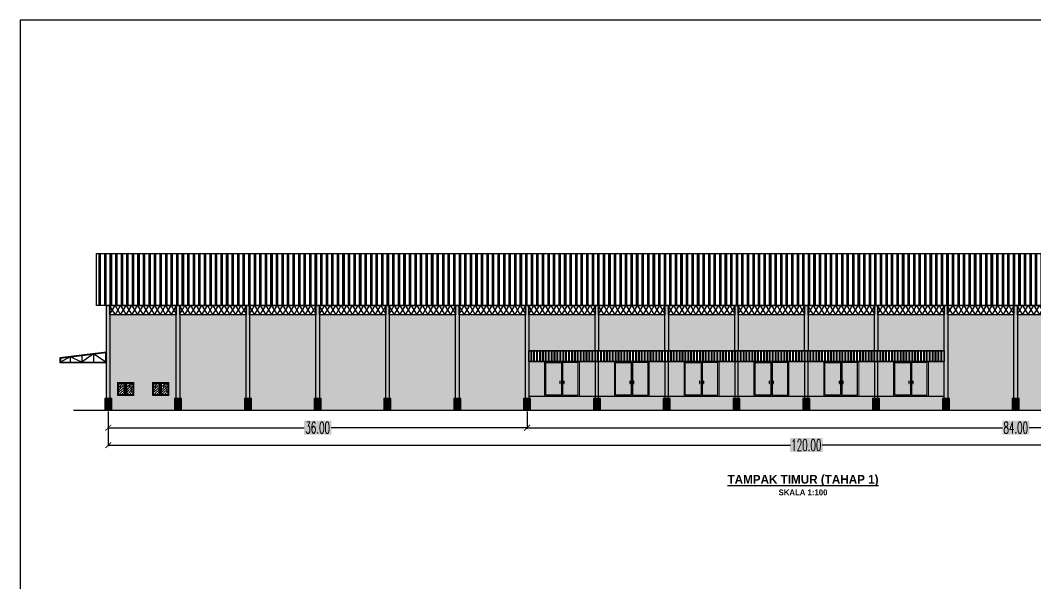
# Model space of a CAD drawing. Header units: millimetres. Extents: x 2175 to 3376, y 1504 to 1740.
# Drawn here: x 3239.2 to 3326.4, y 1635.1 to 1683.5 of the extents above; entities that cross this region are included whole.
import ezdxf

# ---------------------------------------------------------------- set-up
doc = ezdxf.new("R2010")
doc.units = ezdxf.units.MM
doc.linetypes.add('HIDDEN', pattern=[0.375, 0.25, -0.125])
for name, color, linetype in [('GR', 7, 'Continuous'), ('HELP', 251, 'Continuous'), ('KOP TEKS', 1, 'Continuous'), ('SUNGAI', 150, 'Continuous'), ('TEXT', 7, 'Continuous'), ('TUL', 2, 'Continuous')]:
    doc.layers.add(name, color=color, linetype=linetype)
doc.layers.add('HAT', color=8, linetype='Continuous', lineweight=9)
doc.layers.add('kusen', color=2, linetype='Continuous', lineweight=5)
doc.styles.add('-DIM2', font='simplex.shx', dxfattribs={"width": 0.55})
doc.styles.get("Standard").update_dxf_attribs({"font": 'arial.ttf'})
doc.dimstyles.new('DIMENSI WARNA 2.1', dxfattribs={"dimtxt": 1, "dimasz": 0.5, "dimexe": 0.1, "dimexo": 0.1, "dimgap": 0.05, "dimtad": 0, "dimtih": 1, "dimtoh": 1, "dimrnd": 0.0025, "dimzin": 0, "dimdsep": 46, "dimtxsty": '-DIM2', "dimblk": 'ARCHTICK', "dimcen": 0.1, "dimclrd": 1, "dimclre": 1, "dimclrt": 256, "dimadec": 0, "dimazin": 0, "dimtfac": 1, "dimtofl": 0, "dimtmove": 0, "dimatfit": 3, "dimldrblk": 'ARCHTICK', "dimfxl": 0.18, "dimtfill": 2, "dimtfillclr": 256, "dimtolj": 1, "dimtzin": 0, "dimarcsym": 0})
pattern_1 = [(45, (-9303.92818, 2266.05159), (0.0841899011, 0.3086963042), [0.396875, -0.079375, 0, -0.079375])]
pattern_2 = [(45, (-9300.92818, 2266.05159), (0.0841899011, 0.3086963042), [0.396875, -0.079375, 0, -0.079375])]

# ---------------------------------------------------------------- blocks, each defined once
blk = doc.blocks.new('_ArchTick')
at = {"color": 0, "linetype": 'ByBlock', "const_width": 0.15}
blk.add_lwpolyline([(-0.5, -0.5), (0.5, 0.5)], dxfattribs=at)
blk = doc.blocks.new('*D1261')
at = {"layer": 'Defpoints', "color": 0, "transparency": 16777216}
for p in [(3246.748, 1649.921), (3282.748, 1649.921), (3282.748, 1648.421)]:
    blk.add_point(p, dxfattribs=at)
at = {"layer": 'GR', "color": 1, "lineweight": -2, "transparency": 16777216}
for p, q in [((3246.748, 1649.821), (3246.748, 1648.321)), ((3282.748, 1649.821), (3282.748, 1648.321)), ((3246.748, 1648.421), (3263.598, 1648.421)), ((3282.748, 1648.421), (3265.898, 1648.421))]:
    blk.add_line(p, q, dxfattribs=at)
at = {"layer": 'GR', "color": 1, "lineweight": -2, "transparency": 16777216, "xscale": 0.5, "yscale": 0.5, "zscale": 0.5, "rotation": 180}
blk.add_blockref('_ArchTick', (3246.748, 1648.421), dxfattribs=at)
at = {"layer": 'GR', "color": 1, "lineweight": -2, "transparency": 16777216, "xscale": 0.5, "yscale": 0.5, "zscale": 0.5}
blk.add_blockref('_ArchTick', (3282.748, 1648.421), dxfattribs=at)
at = {"layer": 'GR', "color": 240, "transparency": 16777216, "insert": (3264.748, 1648.421), "char_height": 1, "attachment_point": 5, "style": '-DIM2', "bg_fill": 1, "box_fill_scale": 1.1, "bg_fill_color": 256, "bg_fill_true_color": 16180224, "bg_fill_transparency": 0}
blk.add_mtext('\\A1;36.00', dxfattribs=at)
blk = doc.blocks.new('*D805')
at = {"layer": 'Defpoints', "color": 0, "transparency": 16777216}
for p in [(3282.748, 1649.921), (3366.748, 1649.921), (3366.748, 1648.421)]:
    blk.add_point(p, dxfattribs=at)
at = {"layer": 'GR', "color": 1, "lineweight": -2, "transparency": 16777216}
for p, q in [((3282.748, 1649.821), (3282.748, 1648.321)), ((3366.748, 1649.821), (3366.748, 1648.321)), ((3282.748, 1648.421), (3323.598, 1648.421)), ((3366.748, 1648.421), (3325.898, 1648.421))]:
    blk.add_line(p, q, dxfattribs=at)
at = {"layer": 'GR', "color": 1, "lineweight": -2, "transparency": 16777216, "xscale": 0.5, "yscale": 0.5, "zscale": 0.5, "rotation": 180}
blk.add_blockref('_ArchTick', (3282.748, 1648.421), dxfattribs=at)
at = {"layer": 'GR', "color": 1, "lineweight": -2, "transparency": 16777216, "xscale": 0.5, "yscale": 0.5, "zscale": 0.5}
blk.add_blockref('_ArchTick', (3366.748, 1648.421), dxfattribs=at)
at = {"layer": 'GR', "color": 240, "transparency": 16777216, "insert": (3324.748, 1648.421), "char_height": 1, "attachment_point": 5, "style": '-DIM2', "bg_fill": 1, "box_fill_scale": 1.1, "bg_fill_color": 256, "bg_fill_true_color": 16180224, "bg_fill_transparency": 0}
blk.add_mtext('\\A1;84.00', dxfattribs=at)
blk = doc.blocks.new('*D806')
at = {"layer": 'Defpoints', "color": 0, "transparency": 16777216}
for p in [(3246.748, 1649.921), (3366.748, 1649.921), (3366.748, 1646.921)]:
    blk.add_point(p, dxfattribs=at)
at = {"layer": 'GR', "color": 1, "lineweight": -2, "transparency": 16777216}
for p, q in [((3246.748, 1649.821), (3246.748, 1646.821)), ((3366.748, 1649.821), (3366.748, 1646.821)), ((3246.748, 1646.921), (3305.388, 1646.921)), ((3366.748, 1646.921), (3308.107, 1646.921))]:
    blk.add_line(p, q, dxfattribs=at)
at = {"layer": 'GR', "color": 1, "lineweight": -2, "transparency": 16777216, "xscale": 0.5, "yscale": 0.5, "zscale": 0.5, "rotation": 180}
blk.add_blockref('_ArchTick', (3246.748, 1646.921), dxfattribs=at)
at = {"layer": 'GR', "color": 1, "lineweight": -2, "transparency": 16777216, "xscale": 0.5, "yscale": 0.5, "zscale": 0.5}
blk.add_blockref('_ArchTick', (3366.748, 1646.921), dxfattribs=at)
at = {"layer": 'GR', "color": 240, "transparency": 16777216, "insert": (3306.748, 1646.921), "char_height": 1, "attachment_point": 5, "style": '-DIM2', "bg_fill": 1, "box_fill_scale": 1.1, "bg_fill_color": 256, "bg_fill_true_color": 16180224, "bg_fill_transparency": 0}
blk.add_mtext('\\A1;120.00', dxfattribs=at)

msp = doc.modelspace()

# ---------------------------------------------------------------- hatches: boundary and pattern name
at = {"layer": 'GR', "true_color": 0x008eb3}
h = msp.add_hatch(color=142, dxfattribs=at)
h.dxf.hatch_style = 1
h.paths.add_polyline_path([(3246.598, 1658.921), (3246.898, 1658.921), (3246.898, 1650.921), (3246.598, 1650.921)])
h = msp.add_hatch(color=142, dxfattribs=at)
h.dxf.hatch_style = 1
h.paths.add_polyline_path([(3252.598, 1658.921), (3252.898, 1658.921), (3252.898, 1650.921), (3252.598, 1650.921)])
h = msp.add_hatch(color=142, dxfattribs=at)
h.dxf.hatch_style = 1
h.paths.add_polyline_path([(3258.598, 1658.921), (3258.898, 1658.921), (3258.898, 1650.921), (3258.598, 1650.921)])
h = msp.add_hatch(color=142, dxfattribs=at)
h.dxf.hatch_style = 1
h.paths.add_polyline_path([(3264.598, 1658.921), (3264.898, 1658.921), (3264.898, 1650.921), (3264.598, 1650.921)])
h = msp.add_hatch(color=142, dxfattribs=at)
h.dxf.hatch_style = 1
h.paths.add_polyline_path([(3270.598, 1658.921), (3270.898, 1658.921), (3270.898, 1650.921), (3270.598, 1650.921)])
h = msp.add_hatch(color=142, dxfattribs=at)
h.dxf.hatch_style = 1
h.paths.add_polyline_path([(3276.598, 1658.921), (3276.898, 1658.921), (3276.898, 1650.921), (3276.598, 1650.921)])
h = msp.add_hatch(color=142, dxfattribs=at)
h.dxf.hatch_style = 1
h.paths.add_polyline_path([(3282.598, 1658.921), (3282.898, 1658.921), (3282.898, 1650.921), (3282.598, 1650.921)])
h = msp.add_hatch(color=142, dxfattribs=at)
h.dxf.hatch_style = 1
h.paths.add_polyline_path([(3288.598, 1658.921), (3288.898, 1658.921), (3288.898, 1655.021), (3288.598, 1655.021)])
h = msp.add_hatch(color=142, dxfattribs=at)
h.dxf.hatch_style = 1
h.paths.add_polyline_path([(3294.598, 1658.921), (3294.898, 1658.921), (3294.898, 1655.021), (3294.598, 1655.021)])
h = msp.add_hatch(color=142, dxfattribs=at)
h.dxf.hatch_style = 1
h.paths.add_polyline_path([(3300.598, 1658.921), (3300.898, 1658.921), (3300.898, 1655.021), (3300.598, 1655.021)])
h = msp.add_hatch(color=142, dxfattribs=at)
h.dxf.hatch_style = 1
h.paths.add_polyline_path([(3306.598, 1658.921), (3306.898, 1658.921), (3306.898, 1655.021), (3306.598, 1655.021)])
h = msp.add_hatch(color=142, dxfattribs=at)
h.dxf.hatch_style = 1
h.paths.add_polyline_path([(3312.598, 1658.921), (3312.898, 1658.921), (3312.898, 1655.021), (3312.598, 1655.021)])
h = msp.add_hatch(color=142, dxfattribs=at)
h.dxf.hatch_style = 1
h.paths.add_polyline_path([(3318.598, 1658.921), (3318.898, 1658.921), (3318.898, 1650.921), (3318.598, 1650.921)])
h = msp.add_hatch(color=142, dxfattribs=at)
h.dxf.hatch_style = 1
h.paths.add_polyline_path([(3324.598, 1658.921), (3324.898, 1658.921), (3324.898, 1650.921), (3324.598, 1650.921)])
h = msp.add_hatch(color=142, dxfattribs=at)
h.dxf.hatch_style = 1
h.paths.add_polyline_path([(3288.598, 1650.921), (3288.898, 1650.921), (3288.898, 1654.121), (3288.598, 1654.121)])
h = msp.add_hatch(color=142, dxfattribs=at)
h.dxf.hatch_style = 1
h.paths.add_polyline_path([(3294.598, 1650.921), (3294.898, 1650.921), (3294.898, 1654.121), (3294.598, 1654.121)])
h = msp.add_hatch(color=142, dxfattribs=at)
h.dxf.hatch_style = 1
h.paths.add_polyline_path([(3300.598, 1650.921), (3300.898, 1650.921), (3300.898, 1654.121), (3300.598, 1654.121)])
h = msp.add_hatch(color=142, dxfattribs=at)
h.dxf.hatch_style = 1
h.paths.add_polyline_path([(3306.598, 1650.921), (3306.898, 1650.921), (3306.898, 1654.121), (3306.598, 1654.121)])
h = msp.add_hatch(color=142, dxfattribs=at)
h.dxf.hatch_style = 1
h.paths.add_polyline_path([(3312.598, 1650.921), (3312.898, 1650.921), (3312.898, 1654.121), (3312.598, 1654.121)])
at = {"layer": 'HAT', "linetype": 'Continuous'}
h = msp.add_hatch(dxfattribs=at)
h.set_pattern_fill('ANSI36', color=256, scale=0.05)
h.set_pattern_definition(pattern_1)
h.paths.add_polyline_path([(3247.638, 1652.231), (3248.158, 1652.231), (3248.158, 1651.271), (3247.638, 1651.271)])
h = msp.add_hatch(dxfattribs=at)
h.set_pattern_fill('ANSI36', color=256, scale=0.05)
h.set_pattern_definition(pattern_1)
h.paths.add_polyline_path([(3248.858, 1652.231), (3248.338, 1652.231), (3248.338, 1651.271), (3248.858, 1651.271)])
h = msp.add_hatch(dxfattribs=at)
h.set_pattern_fill('ANSI36', color=256, scale=0.05)
h.set_pattern_definition(pattern_2)
h.paths.add_polyline_path([(3250.638, 1652.231), (3251.158, 1652.231), (3251.158, 1651.271), (3250.638, 1651.271)])
h = msp.add_hatch(dxfattribs=at)
h.set_pattern_fill('ANSI36', color=256, scale=0.05)
h.set_pattern_definition(pattern_2)
h.paths.add_polyline_path([(3251.858, 1652.231), (3251.338, 1652.231), (3251.338, 1651.271), (3251.858, 1651.271)])
at = {"layer": 'HELP'}
h = msp.add_hatch(dxfattribs=at)
h.set_pattern_fill('PLAST', color=256, scale=0.075, angle=90)
h.set_pattern_definition([(90, (-9592.6586, 2256.7609), (-0.47625, 3e-17), []), (90, (-9592.7181, 2256.7609), (-0.47625, 3e-17), []), (90, (-9592.77765, 2256.7609), (-0.47625, 3e-17), [])])
h.paths.add_polyline_path([(3245.748, 1663.421), (3367.748, 1663.421), (3367.748, 1658.921), (3245.748, 1658.921)])
at = {"layer": 'HELP', "true_color": 0xb6b7b4}
h = msp.add_hatch(color=253, dxfattribs=at)
h.dxf.hatch_style = 1
h.paths.add_polyline_path([(3246.898, 1658.121), (3246.898, 1650.921), (3247.048, 1650.921), (3247.048, 1649.921), (3252.448, 1649.921), (3252.448, 1650.921), (3252.598, 1650.921), (3252.598, 1658.121)])
h.paths.add_polyline_path([(3250.548, 1652.321), (3251.248, 1652.321), (3251.948, 1652.321), (3251.948, 1651.181), (3251.248, 1651.181), (3250.548, 1651.181)], flags=16)
h.paths.add_polyline_path([(3250.588, 1652.281), (3251.208, 1652.281), (3251.208, 1651.221), (3250.588, 1651.221)], flags=0)
h.paths.add_polyline_path([(3250.628, 1652.241), (3250.886, 1652.241), (3250.898, 1652.281), (3250.91, 1652.241), (3251.168, 1652.241), (3251.168, 1651.357), (3251.196, 1651.261), (3250.6, 1651.261), (3250.628, 1651.357)], flags=0)
h.paths.add_polyline_path([(3250.638, 1652.231), (3251.158, 1652.231), (3251.158, 1651.271), (3250.638, 1651.271)], flags=0)
h.paths.add_polyline_path([(3251.288, 1652.281), (3251.908, 1652.281), (3251.908, 1651.221), (3251.288, 1651.221)], flags=0)
h.paths.add_polyline_path([(3248.948, 1652.321), (3248.948, 1651.181), (3248.248, 1651.181), (3247.548, 1651.181), (3247.548, 1652.321), (3248.248, 1652.321)], flags=16)
h.paths.add_polyline_path([(3251.328, 1652.241), (3251.586, 1652.241), (3251.598, 1652.281), (3251.61, 1652.241), (3251.868, 1652.241), (3251.868, 1651.357), (3251.896, 1651.261), (3251.3, 1651.261), (3251.328, 1651.357)], flags=0)
h.paths.add_polyline_path([(3251.338, 1652.231), (3251.858, 1652.231), (3251.858, 1651.271), (3251.338, 1651.271)], flags=0)
h.paths.add_polyline_path([(3248.908, 1652.281), (3248.908, 1651.221), (3248.288, 1651.221), (3248.288, 1652.281)], flags=0)
h.paths.add_polyline_path([(3248.868, 1652.241), (3248.868, 1651.357), (3248.896, 1651.261), (3248.3, 1651.261), (3248.328, 1651.357), (3248.328, 1652.241), (3248.586, 1652.241), (3248.598, 1652.281), (3248.61, 1652.241)], flags=0)
h.paths.add_polyline_path([(3248.858, 1652.231), (3248.858, 1651.271), (3248.338, 1651.271), (3248.338, 1652.231)], flags=0)
h.paths.add_polyline_path([(3248.208, 1652.281), (3248.208, 1651.221), (3247.588, 1651.221), (3247.588, 1652.281)], flags=0)
h.paths.add_polyline_path([(3248.168, 1652.241), (3248.168, 1651.357), (3248.196, 1651.261), (3247.6, 1651.261), (3247.628, 1651.357), (3247.628, 1652.241), (3247.886, 1652.241), (3247.898, 1652.281), (3247.91, 1652.241)], flags=0)
h.paths.add_polyline_path([(3248.158, 1652.231), (3248.158, 1651.271), (3247.638, 1651.271), (3247.638, 1652.231)], flags=0)
h.paths.add_polyline_path([(3252.898, 1650.921), (3253.048, 1650.921), (3253.048, 1649.921), (3258.448, 1649.921), (3258.448, 1650.921), (3258.598, 1650.921), (3258.598, 1658.121), (3252.898, 1658.121)])
h.paths.add_polyline_path([(3258.898, 1650.921), (3259.048, 1650.921), (3259.048, 1649.921), (3264.448, 1649.921), (3264.448, 1650.921), (3264.598, 1650.921), (3264.598, 1658.121), (3258.898, 1658.121)])
h.paths.add_polyline_path([(3264.898, 1650.921), (3265.048, 1650.921), (3265.048, 1649.921), (3270.448, 1649.921), (3270.448, 1650.921), (3270.598, 1650.921), (3270.598, 1658.121), (3264.898, 1658.121)])
h.paths.add_polyline_path([(3270.898, 1650.921), (3271.048, 1650.921), (3271.048, 1649.921), (3276.448, 1649.921), (3276.448, 1650.921), (3276.598, 1650.921), (3276.598, 1658.121), (3270.898, 1658.121)])
h.paths.add_polyline_path([(3282.598, 1658.121), (3276.898, 1658.121), (3276.898, 1650.921), (3277.048, 1650.921), (3277.048, 1649.921), (3282.448, 1649.921), (3282.448, 1650.921), (3282.598, 1650.921)])
h = msp.add_hatch(color=253, dxfattribs=at)
h.dxf.hatch_style = 1
h.paths.add_polyline_path([(3288.598, 1655.021), (3288.598, 1658.121), (3282.898, 1658.121), (3282.898, 1655.021)])
h.paths.add_polyline_path([(3288.898, 1658.121), (3288.898, 1655.021), (3294.598, 1655.021), (3294.598, 1658.121)])
h.paths.add_polyline_path([(3294.898, 1658.121), (3294.898, 1655.021), (3300.598, 1655.021), (3300.598, 1658.121)])
h.paths.add_polyline_path([(3300.898, 1655.021), (3306.598, 1655.021), (3306.598, 1658.121), (3300.898, 1658.121)])
h.paths.add_polyline_path([(3306.898, 1658.121), (3306.898, 1655.021), (3312.598, 1655.021), (3312.598, 1658.121)])
h.paths.add_polyline_path([(3312.898, 1658.121), (3312.898, 1655.021), (3318.598, 1655.021), (3318.598, 1658.121)])
h.paths.add_polyline_path([(3318.598, 1654.121), (3317.248, 1654.121), (3317.248, 1651.121), (3318.598, 1651.121)])
h.paths.add_polyline_path([(3312.898, 1651.121), (3314.248, 1651.121), (3314.248, 1654.121), (3312.898, 1654.121)])
h.paths.add_polyline_path([(3312.598, 1654.121), (3311.248, 1654.121), (3311.248, 1651.121), (3312.598, 1651.121)])
h.paths.add_polyline_path([(3306.898, 1651.121), (3308.248, 1651.121), (3308.248, 1654.121), (3306.898, 1654.121)])
h.paths.add_polyline_path([(3305.248, 1651.121), (3306.598, 1651.121), (3306.598, 1654.121), (3305.248, 1654.121)])
h.paths.add_polyline_path([(3302.248, 1654.121), (3300.898, 1654.121), (3300.898, 1651.121), (3302.248, 1651.121)])
h.paths.add_polyline_path([(3299.248, 1651.121), (3300.598, 1651.121), (3300.598, 1654.121), (3299.248, 1654.121)])
h.paths.add_polyline_path([(3294.898, 1651.121), (3296.248, 1651.121), (3296.248, 1654.121), (3294.898, 1654.121)])
h.paths.add_polyline_path([(3293.248, 1651.121), (3294.598, 1651.121), (3294.598, 1654.121), (3293.248, 1654.121)])
h.paths.add_polyline_path([(3288.898, 1651.121), (3290.248, 1651.121), (3290.248, 1654.121), (3288.898, 1654.121)])
h.paths.add_polyline_path([(3287.248, 1651.121), (3288.598, 1651.121), (3288.598, 1654.121), (3287.248, 1654.121)])
h.paths.add_polyline_path([(3284.248, 1654.121), (3282.898, 1654.121), (3282.898, 1651.121), (3284.248, 1651.121)])
h = msp.add_hatch(color=253, dxfattribs=at)
h.dxf.hatch_style = 1
h.paths.add_polyline_path([(3324.598, 1658.121), (3318.898, 1658.121), (3318.898, 1650.921), (3319.048, 1650.921), (3319.048, 1649.921), (3324.448, 1649.921), (3324.448, 1650.921), (3324.598, 1650.921)])
h.paths.add_polyline_path([(3324.898, 1650.921), (3325.048, 1650.921), (3325.048, 1649.921), (3330.448, 1649.921), (3330.448, 1650.921), (3330.598, 1650.921), (3330.598, 1658.121), (3324.898, 1658.121)])
h.paths.add_polyline_path([(3330.898, 1650.921), (3331.048, 1650.921), (3331.048, 1649.921), (3336.448, 1649.921), (3336.448, 1650.921), (3336.598, 1650.921), (3336.598, 1658.121), (3330.898, 1658.121)])
at = {"layer": 'HELP'}
h = msp.add_hatch(dxfattribs=at)
h.set_pattern_fill('PLAST', color=256, angle=90)
h.set_pattern_definition([(90, (-1085.6012, 1709.01426), (-0.25, 2e-17), []), (90, (-1085.63246, 1709.01426), (-0.25, 2e-17), []), (90, (-1085.6637, 1709.01426), (-0.25, 2e-17), [])])
h.paths.add_polyline_path([(3318.598, 1655.021), (3282.898, 1655.021), (3282.898, 1654.121), (3318.598, 1654.121)])
at = {"layer": 'HELP', "true_color": 0x0054ac}
h = msp.add_hatch(color=154, dxfattribs=at)
h.dxf.hatch_style = 1
h.paths.add_polyline_path([(3247.048, 1650.921), (3246.448, 1650.921), (3246.448, 1649.921), (3247.048, 1649.921)])
h = msp.add_hatch(color=154, dxfattribs=at)
h.dxf.hatch_style = 1
h.paths.add_polyline_path([(3253.048, 1650.921), (3252.448, 1650.921), (3252.448, 1649.921), (3253.048, 1649.921)])
h = msp.add_hatch(color=154, dxfattribs=at)
h.dxf.hatch_style = 1
h.paths.add_polyline_path([(3259.048, 1650.921), (3258.448, 1650.921), (3258.448, 1649.921), (3259.048, 1649.921)])
h = msp.add_hatch(color=154, dxfattribs=at)
h.dxf.hatch_style = 1
h.paths.add_polyline_path([(3265.048, 1650.921), (3264.448, 1650.921), (3264.448, 1649.921), (3265.048, 1649.921)])
h = msp.add_hatch(color=154, dxfattribs=at)
h.dxf.hatch_style = 1
h.paths.add_polyline_path([(3271.048, 1650.921), (3270.448, 1650.921), (3270.448, 1649.921), (3271.048, 1649.921)])
h = msp.add_hatch(color=154, dxfattribs=at)
h.dxf.hatch_style = 1
h.paths.add_polyline_path([(3277.048, 1650.921), (3276.448, 1650.921), (3276.448, 1649.921), (3277.048, 1649.921)])
h = msp.add_hatch(color=154, dxfattribs=at)
h.dxf.hatch_style = 1
h.paths.add_polyline_path([(3283.048, 1650.921), (3282.448, 1650.921), (3282.448, 1649.921), (3283.048, 1649.921)])
at = {"layer": 'HELP', "true_color": 0xa3a58f}
h = msp.add_hatch(color=253, dxfattribs=at)
h.dxf.hatch_style = 1
h.paths.add_polyline_path([(3288.448, 1650.921), (3288.598, 1650.921), (3288.598, 1651.121), (3282.898, 1651.121), (3282.898, 1650.921), (3283.048, 1650.921), (3283.048, 1649.921), (3288.448, 1649.921)])
h.paths.add_polyline_path([(3294.448, 1650.921), (3294.598, 1650.921), (3294.598, 1651.121), (3288.898, 1651.121), (3288.898, 1650.921), (3289.048, 1650.921), (3289.048, 1649.921), (3294.448, 1649.921)])
h.paths.add_polyline_path([(3300.448, 1650.921), (3300.598, 1650.921), (3300.598, 1651.121), (3294.898, 1651.121), (3294.898, 1650.921), (3295.048, 1650.921), (3295.048, 1649.921), (3300.448, 1649.921)])
h.paths.add_polyline_path([(3306.448, 1650.921), (3306.598, 1650.921), (3306.598, 1651.121), (3300.898, 1651.121), (3300.898, 1650.921), (3301.048, 1650.921), (3301.048, 1649.921), (3306.448, 1649.921)])
h.paths.add_polyline_path([(3312.448, 1650.921), (3312.598, 1650.921), (3312.598, 1651.121), (3306.898, 1651.121), (3306.898, 1650.921), (3307.048, 1650.921), (3307.048, 1649.921), (3312.448, 1649.921)])
h.paths.add_polyline_path([(3318.448, 1650.921), (3318.598, 1650.921), (3318.598, 1651.121), (3312.898, 1651.121), (3312.898, 1650.921), (3313.048, 1650.921), (3313.048, 1649.921), (3318.448, 1649.921)])
at = {"layer": 'HELP', "true_color": 0x0054ac}
h = msp.add_hatch(color=154, dxfattribs=at)
h.dxf.hatch_style = 1
h.paths.add_polyline_path([(3289.048, 1650.921), (3288.448, 1650.921), (3288.448, 1649.921), (3289.048, 1649.921)])
h = msp.add_hatch(color=154, dxfattribs=at)
h.dxf.hatch_style = 1
h.paths.add_polyline_path([(3295.048, 1650.921), (3294.448, 1650.921), (3294.448, 1649.921), (3295.048, 1649.921)])
h = msp.add_hatch(color=154, dxfattribs=at)
h.dxf.hatch_style = 1
h.paths.add_polyline_path([(3301.048, 1650.921), (3300.448, 1650.921), (3300.448, 1649.921), (3301.048, 1649.921)])
h = msp.add_hatch(color=154, dxfattribs=at)
h.dxf.hatch_style = 1
h.paths.add_polyline_path([(3307.048, 1650.921), (3306.448, 1650.921), (3306.448, 1649.921), (3307.048, 1649.921)])
h = msp.add_hatch(color=154, dxfattribs=at)
h.dxf.hatch_style = 1
h.paths.add_polyline_path([(3313.048, 1650.921), (3312.448, 1650.921), (3312.448, 1649.921), (3313.048, 1649.921)])
h = msp.add_hatch(color=154, dxfattribs=at)
h.dxf.hatch_style = 1
h.paths.add_polyline_path([(3319.048, 1650.921), (3318.448, 1650.921), (3318.448, 1649.921), (3319.048, 1649.921)])
h = msp.add_hatch(color=154, dxfattribs=at)
h.dxf.hatch_style = 1
h.paths.add_polyline_path([(3325.048, 1650.921), (3324.448, 1650.921), (3324.448, 1649.921), (3325.048, 1649.921)])
at = {"layer": 'TUL', "lineweight": 0, "true_color": 0x9096a4}
h = msp.add_hatch(color=253, dxfattribs=at)
h.dxf.hatch_style = 1
h.paths.add_polyline_path([(3284.348, 1651.221), (3285.697, 1651.221), (3285.697, 1654.022), (3284.348, 1654.022)])
h.paths.add_polyline_path([(3285.568, 1652.421), (3285.598, 1652.421), (3285.598, 1652.221), (3285.568, 1652.221)], flags=16)
h.paths.add_polyline_path([(3287.148, 1654.022), (3285.799, 1654.022), (3285.799, 1651.221), (3287.148, 1651.221)])
h.paths.add_polyline_path([(3285.928, 1652.421), (3285.928, 1652.221), (3285.898, 1652.221), (3285.898, 1652.421)], flags=16)
h = msp.add_hatch(color=253, dxfattribs=at)
h.dxf.hatch_style = 1
h.paths.add_polyline_path([(3290.348, 1651.221), (3291.697, 1651.221), (3291.697, 1654.022), (3290.348, 1654.022)])
h.paths.add_polyline_path([(3291.568, 1652.421), (3291.598, 1652.421), (3291.598, 1652.221), (3291.568, 1652.221)], flags=16)
h.paths.add_polyline_path([(3293.148, 1654.022), (3291.799, 1654.022), (3291.799, 1651.221), (3293.148, 1651.221)])
h.paths.add_polyline_path([(3291.928, 1652.421), (3291.928, 1652.221), (3291.898, 1652.221), (3291.898, 1652.421)], flags=16)
h = msp.add_hatch(color=253, dxfattribs=at)
h.dxf.hatch_style = 1
h.paths.add_polyline_path([(3296.348, 1651.221), (3297.697, 1651.221), (3297.697, 1654.022), (3296.348, 1654.022)])
h.paths.add_polyline_path([(3297.568, 1652.421), (3297.598, 1652.421), (3297.598, 1652.221), (3297.568, 1652.221)], flags=16)
h.paths.add_polyline_path([(3299.148, 1654.022), (3297.799, 1654.022), (3297.799, 1651.221), (3299.148, 1651.221)])
h.paths.add_polyline_path([(3297.928, 1652.421), (3297.928, 1652.221), (3297.898, 1652.221), (3297.898, 1652.421)], flags=16)
h = msp.add_hatch(color=253, dxfattribs=at)
h.dxf.hatch_style = 1
h.paths.add_polyline_path([(3302.348, 1651.221), (3303.697, 1651.221), (3303.697, 1654.022), (3302.348, 1654.022)])
h.paths.add_polyline_path([(3303.568, 1652.421), (3303.598, 1652.421), (3303.598, 1652.221), (3303.568, 1652.221)], flags=16)
h.paths.add_polyline_path([(3305.148, 1654.022), (3303.799, 1654.022), (3303.799, 1651.221), (3305.148, 1651.221)])
h.paths.add_polyline_path([(3303.928, 1652.421), (3303.928, 1652.221), (3303.898, 1652.221), (3303.898, 1652.421)], flags=16)
h = msp.add_hatch(color=253, dxfattribs=at)
h.dxf.hatch_style = 1
h.paths.add_polyline_path([(3308.348, 1651.221), (3309.697, 1651.221), (3309.697, 1654.022), (3308.348, 1654.022)])
h.paths.add_polyline_path([(3309.568, 1652.421), (3309.598, 1652.421), (3309.598, 1652.221), (3309.568, 1652.221)], flags=16)
h.paths.add_polyline_path([(3311.148, 1654.022), (3309.799, 1654.022), (3309.799, 1651.221), (3311.148, 1651.221)])
h.paths.add_polyline_path([(3309.928, 1652.421), (3309.928, 1652.221), (3309.898, 1652.221), (3309.898, 1652.421)], flags=16)
h = msp.add_hatch(color=253, dxfattribs=at)
h.dxf.hatch_style = 1
h.paths.add_polyline_path([(3314.348, 1651.221), (3315.697, 1651.221), (3315.697, 1654.022), (3314.348, 1654.022)])
h.paths.add_polyline_path([(3315.568, 1652.421), (3315.598, 1652.421), (3315.598, 1652.221), (3315.568, 1652.221)], flags=16)
h.paths.add_polyline_path([(3317.148, 1654.022), (3315.799, 1654.022), (3315.799, 1651.221), (3317.148, 1651.221)])
h.paths.add_polyline_path([(3315.928, 1652.421), (3315.928, 1652.221), (3315.898, 1652.221), (3315.898, 1652.421)], flags=16)

# ---------------------------------------------------------------- linework, layer by layer
at = {"ltscale": 8}
for p, q in [((3243.481, 1654.531), (3243.481, 1654.021)), ((3244.481, 1654.656), (3244.481, 1654.021)), ((3245.481, 1654.778), (3245.481, 1654.021))]:
    msp.add_line(p, q, dxfattribs=at)
for points in [[(3246.897, 1658.839), (3247.331, 1658.121), (3247.815, 1658.921), (3248.298, 1658.121), (3248.781, 1658.921), (3249.265, 1658.121), (3249.748, 1658.921), (3250.231, 1658.121), (3250.715, 1658.921), (3251.198, 1658.121), (3251.681, 1658.921), (3252.165, 1658.121), (3252.599, 1658.839)], [(3246.897, 1658.202), (3247.331, 1658.921), (3247.815, 1658.121), (3248.298, 1658.921), (3248.781, 1658.121), (3249.265, 1658.921), (3249.748, 1658.121), (3250.231, 1658.921), (3250.715, 1658.121), (3251.198, 1658.921), (3251.681, 1658.121), (3252.165, 1658.921), (3252.598, 1658.202)], [(3246.897, 1658.839), (3247.331, 1658.121), (3247.815, 1658.921), (3248.298, 1658.121), (3248.781, 1658.921), (3249.265, 1658.121), (3249.748, 1658.921), (3250.231, 1658.121), (3250.715, 1658.921), (3251.198, 1658.121), (3251.681, 1658.921), (3252.165, 1658.121), (3252.599, 1658.839)], [(3246.897, 1658.202), (3247.331, 1658.921), (3247.815, 1658.121), (3248.298, 1658.921), (3248.781, 1658.121), (3249.265, 1658.921), (3249.748, 1658.121), (3250.231, 1658.921), (3250.715, 1658.121), (3251.198, 1658.921), (3251.681, 1658.121), (3252.165, 1658.921), (3252.598, 1658.202)], [(3252.897, 1658.839), (3253.331, 1658.121), (3253.815, 1658.921), (3254.298, 1658.121), (3254.781, 1658.921), (3255.265, 1658.121), (3255.748, 1658.921), (3256.231, 1658.121), (3256.715, 1658.921), (3257.198, 1658.121), (3257.681, 1658.921), (3258.165, 1658.121), (3258.599, 1658.839)], [(3252.897, 1658.202), (3253.331, 1658.921), (3253.815, 1658.121), (3254.298, 1658.921), (3254.781, 1658.121), (3255.265, 1658.921), (3255.748, 1658.121), (3256.231, 1658.921), (3256.715, 1658.121), (3257.198, 1658.921), (3257.681, 1658.121), (3258.165, 1658.921), (3258.598, 1658.202)], [(3252.897, 1658.839), (3253.331, 1658.121), (3253.815, 1658.921), (3254.298, 1658.121), (3254.781, 1658.921), (3255.265, 1658.121), (3255.748, 1658.921), (3256.231, 1658.121), (3256.715, 1658.921), (3257.198, 1658.121), (3257.681, 1658.921), (3258.165, 1658.121), (3258.599, 1658.839)], [(3252.897, 1658.202), (3253.331, 1658.921), (3253.815, 1658.121), (3254.298, 1658.921), (3254.781, 1658.121), (3255.265, 1658.921), (3255.748, 1658.121), (3256.231, 1658.921), (3256.715, 1658.121), (3257.198, 1658.921), (3257.681, 1658.121), (3258.165, 1658.921), (3258.598, 1658.202)], [(3258.897, 1658.839), (3259.331, 1658.121), (3259.815, 1658.921), (3260.298, 1658.121), (3260.781, 1658.921), (3261.265, 1658.121), (3261.748, 1658.921), (3262.231, 1658.121), (3262.715, 1658.921), (3263.198, 1658.121), (3263.681, 1658.921), (3264.165, 1658.121), (3264.599, 1658.839)], [(3258.897, 1658.202), (3259.331, 1658.921), (3259.815, 1658.121), (3260.298, 1658.921), (3260.781, 1658.121), (3261.265, 1658.921), (3261.748, 1658.121), (3262.231, 1658.921), (3262.715, 1658.121), (3263.198, 1658.921), (3263.681, 1658.121), (3264.165, 1658.921), (3264.598, 1658.202)], [(3258.897, 1658.839), (3259.331, 1658.121), (3259.815, 1658.921), (3260.298, 1658.121), (3260.781, 1658.921), (3261.265, 1658.121), (3261.748, 1658.921), (3262.231, 1658.121), (3262.715, 1658.921), (3263.198, 1658.121), (3263.681, 1658.921), (3264.165, 1658.121), (3264.599, 1658.839)], [(3258.897, 1658.202), (3259.331, 1658.921), (3259.815, 1658.121), (3260.298, 1658.921), (3260.781, 1658.121), (3261.265, 1658.921), (3261.748, 1658.121), (3262.231, 1658.921), (3262.715, 1658.121), (3263.198, 1658.921), (3263.681, 1658.121), (3264.165, 1658.921), (3264.598, 1658.202)], [(3264.897, 1658.839), (3265.331, 1658.121), (3265.815, 1658.921), (3266.298, 1658.121), (3266.781, 1658.921), (3267.265, 1658.121), (3267.748, 1658.921), (3268.231, 1658.121), (3268.715, 1658.921), (3269.198, 1658.121), (3269.681, 1658.921), (3270.165, 1658.121), (3270.599, 1658.839)], [(3264.897, 1658.202), (3265.331, 1658.921), (3265.815, 1658.121), (3266.298, 1658.921), (3266.781, 1658.121), (3267.265, 1658.921), (3267.748, 1658.121), (3268.231, 1658.921), (3268.715, 1658.121), (3269.198, 1658.921), (3269.681, 1658.121), (3270.165, 1658.921), (3270.598, 1658.202)], [(3264.897, 1658.839), (3265.331, 1658.121), (3265.815, 1658.921), (3266.298, 1658.121), (3266.781, 1658.921), (3267.265, 1658.121), (3267.748, 1658.921), (3268.231, 1658.121), (3268.715, 1658.921), (3269.198, 1658.121), (3269.681, 1658.921), (3270.165, 1658.121), (3270.599, 1658.839)], [(3264.897, 1658.202), (3265.331, 1658.921), (3265.815, 1658.121), (3266.298, 1658.921), (3266.781, 1658.121), (3267.265, 1658.921), (3267.748, 1658.121), (3268.231, 1658.921), (3268.715, 1658.121), (3269.198, 1658.921), (3269.681, 1658.121), (3270.165, 1658.921), (3270.598, 1658.202)], [(3270.897, 1658.839), (3271.331, 1658.121), (3271.815, 1658.921), (3272.298, 1658.121), (3272.781, 1658.921), (3273.265, 1658.121), (3273.748, 1658.921), (3274.231, 1658.121), (3274.715, 1658.921), (3275.198, 1658.121), (3275.681, 1658.921), (3276.165, 1658.121), (3276.599, 1658.839)], [(3270.897, 1658.202), (3271.331, 1658.921), (3271.815, 1658.121), (3272.298, 1658.921), (3272.781, 1658.121), (3273.265, 1658.921), (3273.748, 1658.121), (3274.231, 1658.921), (3274.715, 1658.121), (3275.198, 1658.921), (3275.681, 1658.121), (3276.165, 1658.921), (3276.598, 1658.202)], [(3270.897, 1658.839), (3271.331, 1658.121), (3271.815, 1658.921), (3272.298, 1658.121), (3272.781, 1658.921), (3273.265, 1658.121), (3273.748, 1658.921), (3274.231, 1658.121), (3274.715, 1658.921), (3275.198, 1658.121), (3275.681, 1658.921), (3276.165, 1658.121), (3276.599, 1658.839)], [(3270.897, 1658.202), (3271.331, 1658.921), (3271.815, 1658.121), (3272.298, 1658.921), (3272.781, 1658.121), (3273.265, 1658.921), (3273.748, 1658.121), (3274.231, 1658.921), (3274.715, 1658.121), (3275.198, 1658.921), (3275.681, 1658.121), (3276.165, 1658.921), (3276.598, 1658.202)], [(3276.897, 1658.839), (3277.331, 1658.121), (3277.815, 1658.921), (3278.298, 1658.121), (3278.781, 1658.921), (3279.265, 1658.121), (3279.748, 1658.921), (3280.231, 1658.121), (3280.715, 1658.921), (3281.198, 1658.121), (3281.681, 1658.921), (3282.165, 1658.121), (3282.599, 1658.839)], [(3276.897, 1658.202), (3277.331, 1658.921), (3277.815, 1658.121), (3278.298, 1658.921), (3278.781, 1658.121), (3279.265, 1658.921), (3279.748, 1658.121), (3280.231, 1658.921), (3280.715, 1658.121), (3281.198, 1658.921), (3281.681, 1658.121), (3282.165, 1658.921), (3282.598, 1658.202)], [(3276.897, 1658.839), (3277.331, 1658.121), (3277.815, 1658.921), (3278.298, 1658.121), (3278.781, 1658.921), (3279.265, 1658.121), (3279.748, 1658.921), (3280.231, 1658.121), (3280.715, 1658.921), (3281.198, 1658.121), (3281.681, 1658.921), (3282.165, 1658.121), (3282.599, 1658.839)], [(3276.897, 1658.202), (3277.331, 1658.921), (3277.815, 1658.121), (3278.298, 1658.921), (3278.781, 1658.121), (3279.265, 1658.921), (3279.748, 1658.121), (3280.231, 1658.921), (3280.715, 1658.121), (3281.198, 1658.921), (3281.681, 1658.121), (3282.165, 1658.921), (3282.598, 1658.202)], [(3282.897, 1658.839), (3283.331, 1658.121), (3283.815, 1658.921), (3284.298, 1658.121), (3284.781, 1658.921), (3285.265, 1658.121), (3285.748, 1658.921), (3286.231, 1658.121), (3286.715, 1658.921), (3287.198, 1658.121), (3287.681, 1658.921), (3288.165, 1658.121), (3288.599, 1658.839)], [(3282.897, 1658.202), (3283.331, 1658.921), (3283.815, 1658.121), (3284.298, 1658.921), (3284.781, 1658.121), (3285.265, 1658.921), (3285.748, 1658.121), (3286.231, 1658.921), (3286.715, 1658.121), (3287.198, 1658.921), (3287.681, 1658.121), (3288.165, 1658.921), (3288.598, 1658.202)], [(3282.897, 1658.839), (3283.331, 1658.121), (3283.815, 1658.921), (3284.298, 1658.121), (3284.781, 1658.921), (3285.265, 1658.121), (3285.748, 1658.921), (3286.231, 1658.121), (3286.715, 1658.921), (3287.198, 1658.121), (3287.681, 1658.921), (3288.165, 1658.121), (3288.599, 1658.839)], [(3282.897, 1658.202), (3283.331, 1658.921), (3283.815, 1658.121), (3284.298, 1658.921), (3284.781, 1658.121), (3285.265, 1658.921), (3285.748, 1658.121), (3286.231, 1658.921), (3286.715, 1658.121), (3287.198, 1658.921), (3287.681, 1658.121), (3288.165, 1658.921), (3288.598, 1658.202)], [(3288.897, 1658.839), (3289.331, 1658.121), (3289.815, 1658.921), (3290.298, 1658.121), (3290.781, 1658.921), (3291.265, 1658.121), (3291.748, 1658.921), (3292.231, 1658.121), (3292.715, 1658.921), (3293.198, 1658.121), (3293.681, 1658.921), (3294.165, 1658.121), (3294.599, 1658.839)], [(3288.897, 1658.202), (3289.331, 1658.921), (3289.815, 1658.121), (3290.298, 1658.921), (3290.781, 1658.121), (3291.265, 1658.921), (3291.748, 1658.121), (3292.231, 1658.921), (3292.715, 1658.121), (3293.198, 1658.921), (3293.681, 1658.121), (3294.165, 1658.921), (3294.598, 1658.202)], [(3288.897, 1658.839), (3289.331, 1658.121), (3289.815, 1658.921), (3290.298, 1658.121), (3290.781, 1658.921), (3291.265, 1658.121), (3291.748, 1658.921), (3292.231, 1658.121), (3292.715, 1658.921), (3293.198, 1658.121), (3293.681, 1658.921), (3294.165, 1658.121), (3294.599, 1658.839)], [(3288.897, 1658.202), (3289.331, 1658.921), (3289.815, 1658.121), (3290.298, 1658.921), (3290.781, 1658.121), (3291.265, 1658.921), (3291.748, 1658.121), (3292.231, 1658.921), (3292.715, 1658.121), (3293.198, 1658.921), (3293.681, 1658.121), (3294.165, 1658.921), (3294.598, 1658.202)], [(3294.897, 1658.839), (3295.331, 1658.121), (3295.815, 1658.921), (3296.298, 1658.121), (3296.781, 1658.921), (3297.265, 1658.121), (3297.748, 1658.921), (3298.231, 1658.121), (3298.715, 1658.921), (3299.198, 1658.121), (3299.681, 1658.921), (3300.165, 1658.121), (3300.599, 1658.839)], [(3294.897, 1658.202), (3295.331, 1658.921), (3295.815, 1658.121), (3296.298, 1658.921), (3296.781, 1658.121), (3297.265, 1658.921), (3297.748, 1658.121), (3298.231, 1658.921), (3298.715, 1658.121), (3299.198, 1658.921), (3299.681, 1658.121), (3300.165, 1658.921), (3300.598, 1658.202)], [(3294.897, 1658.839), (3295.331, 1658.121), (3295.815, 1658.921), (3296.298, 1658.121), (3296.781, 1658.921), (3297.265, 1658.121), (3297.748, 1658.921), (3298.231, 1658.121), (3298.715, 1658.921), (3299.198, 1658.121), (3299.681, 1658.921), (3300.165, 1658.121), (3300.599, 1658.839)], [(3294.897, 1658.202), (3295.331, 1658.921), (3295.815, 1658.121), (3296.298, 1658.921), (3296.781, 1658.121), (3297.265, 1658.921), (3297.748, 1658.121), (3298.231, 1658.921), (3298.715, 1658.121), (3299.198, 1658.921), (3299.681, 1658.121), (3300.165, 1658.921), (3300.598, 1658.202)], [(3300.897, 1658.839), (3301.331, 1658.121), (3301.815, 1658.921), (3302.298, 1658.121), (3302.781, 1658.921), (3303.265, 1658.121), (3303.748, 1658.921), (3304.231, 1658.121), (3304.715, 1658.921), (3305.198, 1658.121), (3305.681, 1658.921), (3306.165, 1658.121), (3306.599, 1658.839)], [(3300.897, 1658.202), (3301.331, 1658.921), (3301.815, 1658.121), (3302.298, 1658.921), (3302.781, 1658.121), (3303.265, 1658.921), (3303.748, 1658.121), (3304.231, 1658.921), (3304.715, 1658.121), (3305.198, 1658.921), (3305.681, 1658.121), (3306.165, 1658.921), (3306.598, 1658.202)], [(3300.897, 1658.839), (3301.331, 1658.121), (3301.815, 1658.921), (3302.298, 1658.121), (3302.781, 1658.921), (3303.265, 1658.121), (3303.748, 1658.921), (3304.231, 1658.121), (3304.715, 1658.921), (3305.198, 1658.121), (3305.681, 1658.921), (3306.165, 1658.121), (3306.599, 1658.839)], [(3300.897, 1658.202), (3301.331, 1658.921), (3301.815, 1658.121), (3302.298, 1658.921), (3302.781, 1658.121), (3303.265, 1658.921), (3303.748, 1658.121), (3304.231, 1658.921), (3304.715, 1658.121), (3305.198, 1658.921), (3305.681, 1658.121), (3306.165, 1658.921), (3306.598, 1658.202)], [(3306.897, 1658.839), (3307.331, 1658.121), (3307.815, 1658.921), (3308.298, 1658.121), (3308.781, 1658.921), (3309.265, 1658.121), (3309.748, 1658.921), (3310.231, 1658.121), (3310.715, 1658.921), (3311.198, 1658.121), (3311.681, 1658.921), (3312.165, 1658.121), (3312.599, 1658.839)], [(3306.897, 1658.202), (3307.331, 1658.921), (3307.815, 1658.121), (3308.298, 1658.921), (3308.781, 1658.121), (3309.265, 1658.921), (3309.748, 1658.121), (3310.231, 1658.921), (3310.715, 1658.121), (3311.198, 1658.921), (3311.681, 1658.121), (3312.165, 1658.921), (3312.598, 1658.202)], [(3306.897, 1658.839), (3307.331, 1658.121), (3307.815, 1658.921), (3308.298, 1658.121), (3308.781, 1658.921), (3309.265, 1658.121), (3309.748, 1658.921), (3310.231, 1658.121), (3310.715, 1658.921), (3311.198, 1658.121), (3311.681, 1658.921), (3312.165, 1658.121), (3312.599, 1658.839)], [(3306.897, 1658.202), (3307.331, 1658.921), (3307.815, 1658.121), (3308.298, 1658.921), (3308.781, 1658.121), (3309.265, 1658.921), (3309.748, 1658.121), (3310.231, 1658.921), (3310.715, 1658.121), (3311.198, 1658.921), (3311.681, 1658.121), (3312.165, 1658.921), (3312.598, 1658.202)], [(3312.897, 1658.839), (3313.331, 1658.121), (3313.815, 1658.921), (3314.298, 1658.121), (3314.781, 1658.921), (3315.265, 1658.121), (3315.748, 1658.921), (3316.231, 1658.121), (3316.715, 1658.921), (3317.198, 1658.121), (3317.681, 1658.921), (3318.165, 1658.121), (3318.599, 1658.839)], [(3312.897, 1658.202), (3313.331, 1658.921), (3313.815, 1658.121), (3314.298, 1658.921), (3314.781, 1658.121), (3315.265, 1658.921), (3315.748, 1658.121), (3316.231, 1658.921), (3316.715, 1658.121), (3317.198, 1658.921), (3317.681, 1658.121), (3318.165, 1658.921), (3318.598, 1658.202)], [(3312.897, 1658.839), (3313.331, 1658.121), (3313.815, 1658.921), (3314.298, 1658.121), (3314.781, 1658.921), (3315.265, 1658.121), (3315.748, 1658.921), (3316.231, 1658.121), (3316.715, 1658.921), (3317.198, 1658.121), (3317.681, 1658.921), (3318.165, 1658.121), (3318.599, 1658.839)], [(3312.897, 1658.202), (3313.331, 1658.921), (3313.815, 1658.121), (3314.298, 1658.921), (3314.781, 1658.121), (3315.265, 1658.921), (3315.748, 1658.121), (3316.231, 1658.921), (3316.715, 1658.121), (3317.198, 1658.921), (3317.681, 1658.121), (3318.165, 1658.921), (3318.598, 1658.202)], [(3318.897, 1658.839), (3319.331, 1658.121), (3319.815, 1658.921), (3320.298, 1658.121), (3320.781, 1658.921), (3321.265, 1658.121), (3321.748, 1658.921), (3322.231, 1658.121), (3322.715, 1658.921), (3323.198, 1658.121), (3323.681, 1658.921), (3324.165, 1658.121), (3324.599, 1658.839)], [(3318.897, 1658.202), (3319.331, 1658.921), (3319.815, 1658.121), (3320.298, 1658.921), (3320.781, 1658.121), (3321.265, 1658.921), (3321.748, 1658.121), (3322.231, 1658.921), (3322.715, 1658.121), (3323.198, 1658.921), (3323.681, 1658.121), (3324.165, 1658.921), (3324.598, 1658.202)], [(3318.897, 1658.839), (3319.331, 1658.121), (3319.815, 1658.921), (3320.298, 1658.121), (3320.781, 1658.921), (3321.265, 1658.121), (3321.748, 1658.921), (3322.231, 1658.121), (3322.715, 1658.921), (3323.198, 1658.121), (3323.681, 1658.921), (3324.165, 1658.121), (3324.599, 1658.839)], [(3318.897, 1658.202), (3319.331, 1658.921), (3319.815, 1658.121), (3320.298, 1658.921), (3320.781, 1658.121), (3321.265, 1658.921), (3321.748, 1658.121), (3322.231, 1658.921), (3322.715, 1658.121), (3323.198, 1658.921), (3323.681, 1658.121), (3324.165, 1658.921), (3324.598, 1658.202)], [(3324.897, 1658.839), (3325.331, 1658.121), (3325.815, 1658.921), (3326.298, 1658.121), (3326.781, 1658.921), (3327.265, 1658.121), (3327.748, 1658.921), (3328.231, 1658.121), (3328.715, 1658.921), (3329.198, 1658.121), (3329.681, 1658.921), (3330.165, 1658.121), (3330.599, 1658.839)], [(3324.897, 1658.202), (3325.331, 1658.921), (3325.815, 1658.121), (3326.298, 1658.921), (3326.781, 1658.121), (3327.265, 1658.921), (3327.748, 1658.121), (3328.231, 1658.921), (3328.715, 1658.121), (3329.198, 1658.921), (3329.681, 1658.121), (3330.165, 1658.921), (3330.598, 1658.202)], [(3324.897, 1658.839), (3325.331, 1658.121), (3325.815, 1658.921), (3326.298, 1658.121), (3326.781, 1658.921), (3327.265, 1658.121), (3327.748, 1658.921), (3328.231, 1658.121), (3328.715, 1658.921), (3329.198, 1658.121), (3329.681, 1658.921), (3330.165, 1658.121), (3330.599, 1658.839)], [(3324.897, 1658.202), (3325.331, 1658.921), (3325.815, 1658.121), (3326.298, 1658.921), (3326.781, 1658.121), (3327.265, 1658.921), (3327.748, 1658.121), (3328.231, 1658.921), (3328.715, 1658.121), (3329.198, 1658.921), (3329.681, 1658.121), (3330.165, 1658.921), (3330.598, 1658.202)]]:
    msp.add_lwpolyline(points)
for points in [[(3246.598, 1654.921), (3242.598, 1654.421), (3242.598, 1654.021), (3246.598, 1654.021), (3246.598, 1654.921)], [(3246.548, 1654.071), (3245.481, 1654.778), (3244.481, 1654.071), (3243.481, 1654.531), (3242.648, 1654.071)]]:
    msp.add_lwpolyline(points, dxfattribs=at)
msp.add_lwpolyline([(3246.548, 1654.867), (3242.648, 1654.374), (3242.648, 1654.071), (3246.548, 1654.071)], close=True, dxfattribs=at)
at = {"linetype": 'HIDDEN', "ltscale": 0.5}
for points in [[(3247.588, 1651.221), (3247.898, 1652.281), (3248.208, 1651.221)], [(3248.908, 1651.221), (3248.598, 1652.281), (3248.288, 1651.221)], [(3250.588, 1651.221), (3250.898, 1652.281), (3251.208, 1651.221)], [(3251.908, 1651.221), (3251.598, 1652.281), (3251.288, 1651.221)]]:
    msp.add_lwpolyline(points, dxfattribs=at)
at = {"layer": 'GR'}
for p, q in [((3282.898, 1651.121), (3318.598, 1651.121)), ((3243.748, 1649.921), (3372.748, 1649.921))]:
    msp.add_line(p, q, dxfattribs=at)
for points in [[(3245.748, 1663.421), (3367.748, 1663.421), (3367.748, 1658.921), (3245.748, 1658.921)], [(3288.598, 1658.921), (3288.898, 1658.921), (3288.898, 1655.021), (3288.598, 1655.021)], [(3294.598, 1658.921), (3294.898, 1658.921), (3294.898, 1655.021), (3294.598, 1655.021)], [(3300.598, 1658.921), (3300.898, 1658.921), (3300.898, 1655.021), (3300.598, 1655.021)], [(3306.598, 1658.921), (3306.898, 1658.921), (3306.898, 1655.021), (3306.598, 1655.021)], [(3312.598, 1658.921), (3312.898, 1658.921), (3312.898, 1655.021), (3312.598, 1655.021)], [(3288.598, 1650.921), (3288.898, 1650.921), (3288.898, 1654.121), (3288.598, 1654.121)], [(3294.598, 1650.921), (3294.898, 1650.921), (3294.898, 1654.121), (3294.598, 1654.121)], [(3300.598, 1650.921), (3300.898, 1650.921), (3300.898, 1654.121), (3300.598, 1654.121)], [(3306.598, 1650.921), (3306.898, 1650.921), (3306.898, 1654.121), (3306.598, 1654.121)], [(3312.598, 1650.921), (3312.898, 1650.921), (3312.898, 1654.121), (3312.598, 1654.121)], [(3247.048, 1650.921), (3246.448, 1650.921), (3246.448, 1649.921), (3247.048, 1649.921)], [(3253.048, 1650.921), (3252.448, 1650.921), (3252.448, 1649.921), (3253.048, 1649.921)], [(3259.048, 1650.921), (3258.448, 1650.921), (3258.448, 1649.921), (3259.048, 1649.921)], [(3265.048, 1650.921), (3264.448, 1650.921), (3264.448, 1649.921), (3265.048, 1649.921)], [(3271.048, 1650.921), (3270.448, 1650.921), (3270.448, 1649.921), (3271.048, 1649.921)], [(3277.048, 1650.921), (3276.448, 1650.921), (3276.448, 1649.921), (3277.048, 1649.921)], [(3283.048, 1650.921), (3282.448, 1650.921), (3282.448, 1649.921), (3283.048, 1649.921)], [(3289.048, 1650.921), (3288.448, 1650.921), (3288.448, 1649.921), (3289.048, 1649.921)], [(3295.048, 1650.921), (3294.448, 1650.921), (3294.448, 1649.921), (3295.048, 1649.921)], [(3301.048, 1650.921), (3300.448, 1650.921), (3300.448, 1649.921), (3301.048, 1649.921)], [(3307.048, 1650.921), (3306.448, 1650.921), (3306.448, 1649.921), (3307.048, 1649.921)], [(3313.048, 1650.921), (3312.448, 1650.921), (3312.448, 1649.921), (3313.048, 1649.921)], [(3319.048, 1650.921), (3318.448, 1650.921), (3318.448, 1649.921), (3319.048, 1649.921)], [(3325.048, 1650.921), (3324.448, 1650.921), (3324.448, 1649.921), (3325.048, 1649.921)]]:
    msp.add_lwpolyline(points, close=True, dxfattribs=at)
at = {"layer": 'HAT', "linetype": 'Continuous'}
for points in [[(3247.638, 1652.231), (3248.158, 1652.231), (3248.158, 1651.271), (3247.638, 1651.271)], [(3248.858, 1652.231), (3248.338, 1652.231), (3248.338, 1651.271), (3248.858, 1651.271)], [(3250.638, 1652.231), (3251.158, 1652.231), (3251.158, 1651.271), (3250.638, 1651.271)], [(3251.858, 1652.231), (3251.338, 1652.231), (3251.338, 1651.271), (3251.858, 1651.271)]]:
    msp.add_lwpolyline(points, close=True, dxfattribs=at)
at = {"layer": 'HELP'}
for points in [[(3246.897, 1658.921), (3252.598, 1658.921), (3252.598, 1658.121), (3246.897, 1658.121)], [(3246.897, 1658.921), (3252.598, 1658.921), (3252.598, 1658.121), (3246.897, 1658.121)], [(3252.897, 1658.921), (3258.598, 1658.921), (3258.598, 1658.121), (3252.897, 1658.121)], [(3252.897, 1658.921), (3258.598, 1658.921), (3258.598, 1658.121), (3252.897, 1658.121)], [(3258.897, 1658.921), (3264.598, 1658.921), (3264.598, 1658.121), (3258.897, 1658.121)], [(3258.897, 1658.921), (3264.598, 1658.921), (3264.598, 1658.121), (3258.897, 1658.121)], [(3264.897, 1658.921), (3270.598, 1658.921), (3270.598, 1658.121), (3264.897, 1658.121)], [(3264.897, 1658.921), (3270.598, 1658.921), (3270.598, 1658.121), (3264.897, 1658.121)], [(3270.897, 1658.921), (3276.598, 1658.921), (3276.598, 1658.121), (3270.897, 1658.121)], [(3270.897, 1658.921), (3276.598, 1658.921), (3276.598, 1658.121), (3270.897, 1658.121)], [(3276.897, 1658.921), (3282.598, 1658.921), (3282.598, 1658.121), (3276.897, 1658.121)], [(3276.897, 1658.921), (3282.598, 1658.921), (3282.598, 1658.121), (3276.897, 1658.121)], [(3282.897, 1658.921), (3288.598, 1658.921), (3288.598, 1658.121), (3282.897, 1658.121)], [(3282.897, 1658.921), (3288.598, 1658.921), (3288.598, 1658.121), (3282.897, 1658.121)], [(3288.897, 1658.921), (3294.598, 1658.921), (3294.598, 1658.121), (3288.897, 1658.121)], [(3288.897, 1658.921), (3294.598, 1658.921), (3294.598, 1658.121), (3288.897, 1658.121)], [(3294.897, 1658.921), (3300.598, 1658.921), (3300.598, 1658.121), (3294.897, 1658.121)], [(3294.897, 1658.921), (3300.598, 1658.921), (3300.598, 1658.121), (3294.897, 1658.121)], [(3300.897, 1658.921), (3306.598, 1658.921), (3306.598, 1658.121), (3300.897, 1658.121)], [(3300.897, 1658.921), (3306.598, 1658.921), (3306.598, 1658.121), (3300.897, 1658.121)], [(3306.897, 1658.921), (3312.598, 1658.921), (3312.598, 1658.121), (3306.897, 1658.121)], [(3306.897, 1658.921), (3312.598, 1658.921), (3312.598, 1658.121), (3306.897, 1658.121)], [(3312.897, 1658.921), (3318.598, 1658.921), (3318.598, 1658.121), (3312.897, 1658.121)], [(3312.897, 1658.921), (3318.598, 1658.921), (3318.598, 1658.121), (3312.897, 1658.121)], [(3318.897, 1658.921), (3324.598, 1658.921), (3324.598, 1658.121), (3318.897, 1658.121)], [(3318.897, 1658.921), (3324.598, 1658.921), (3324.598, 1658.121), (3318.897, 1658.121)], [(3324.897, 1658.921), (3330.598, 1658.921), (3330.598, 1658.121), (3324.897, 1658.121)], [(3324.897, 1658.921), (3330.598, 1658.921), (3330.598, 1658.121), (3324.897, 1658.121)]]:
    msp.add_lwpolyline(points, close=True, dxfattribs=at)
at = {"layer": 'KOP TEKS', "color": 2}
msp.add_lwpolyline([(3239.188, 1683.476), (3239.188, 1586.689), (3376.072, 1586.689), (3376.072, 1683.476)], close=True, dxfattribs=at)
at = {"layer": 'kusen', "linetype": 'Continuous'}
for points in [[(3287.248, 1651.121), (3284.248, 1651.121), (3284.248, 1654.121), (3287.248, 1654.121)], [(3293.248, 1651.121), (3290.248, 1651.121), (3290.248, 1654.121), (3293.248, 1654.121)], [(3299.248, 1651.121), (3296.248, 1651.121), (3296.248, 1654.121), (3299.248, 1654.121)], [(3305.248, 1651.121), (3302.248, 1651.121), (3302.248, 1654.121), (3305.248, 1654.121)], [(3311.248, 1651.121), (3308.248, 1651.121), (3308.248, 1654.121), (3311.248, 1654.121)], [(3317.248, 1651.121), (3314.248, 1651.121), (3314.248, 1654.121), (3317.248, 1654.121)], [(3247.548, 1651.181), (3248.248, 1651.181), (3248.248, 1652.321), (3247.548, 1652.321)], [(3248.948, 1651.181), (3248.248, 1651.181), (3248.248, 1652.321), (3248.948, 1652.321)], [(3250.548, 1651.181), (3251.248, 1651.181), (3251.248, 1652.321), (3250.548, 1652.321)], [(3251.948, 1651.181), (3251.248, 1651.181), (3251.248, 1652.321), (3251.948, 1652.321)], [(3247.588, 1652.281), (3248.208, 1652.281), (3248.208, 1651.221), (3247.588, 1651.221)], [(3247.628, 1652.241), (3248.168, 1652.241), (3248.168, 1651.261), (3247.628, 1651.261)], [(3248.908, 1652.281), (3248.288, 1652.281), (3248.288, 1651.221), (3248.908, 1651.221)], [(3248.868, 1652.241), (3248.328, 1652.241), (3248.328, 1651.261), (3248.868, 1651.261)], [(3250.588, 1652.281), (3251.208, 1652.281), (3251.208, 1651.221), (3250.588, 1651.221)], [(3250.628, 1652.241), (3251.168, 1652.241), (3251.168, 1651.261), (3250.628, 1651.261)], [(3251.908, 1652.281), (3251.288, 1652.281), (3251.288, 1651.221), (3251.908, 1651.221)], [(3251.868, 1652.241), (3251.328, 1652.241), (3251.328, 1651.261), (3251.868, 1651.261)]]:
    msp.add_lwpolyline(points, close=True, dxfattribs=at)
at = {"layer": 'SUNGAI'}
for points in [[(3246.598, 1658.921), (3246.898, 1658.921), (3246.898, 1650.921), (3246.598, 1650.921)], [(3252.598, 1658.921), (3252.898, 1658.921), (3252.898, 1650.921), (3252.598, 1650.921)], [(3258.598, 1658.921), (3258.898, 1658.921), (3258.898, 1650.921), (3258.598, 1650.921)], [(3264.598, 1658.921), (3264.898, 1658.921), (3264.898, 1650.921), (3264.598, 1650.921)], [(3270.598, 1658.921), (3270.898, 1658.921), (3270.898, 1650.921), (3270.598, 1650.921)], [(3276.598, 1658.921), (3276.898, 1658.921), (3276.898, 1650.921), (3276.598, 1650.921)], [(3282.598, 1658.921), (3282.898, 1658.921), (3282.898, 1650.921), (3282.598, 1650.921)], [(3318.598, 1658.921), (3318.898, 1658.921), (3318.898, 1650.921), (3318.598, 1650.921)], [(3324.598, 1658.921), (3324.898, 1658.921), (3324.898, 1650.921), (3324.598, 1650.921)], [(3284.348, 1654.022), (3285.697, 1654.022), (3285.697, 1651.221), (3284.348, 1651.221)], [(3287.148, 1654.022), (3285.799, 1654.022), (3285.799, 1651.221), (3287.148, 1651.221)], [(3290.348, 1654.022), (3291.697, 1654.022), (3291.697, 1651.221), (3290.348, 1651.221)], [(3293.148, 1654.022), (3291.799, 1654.022), (3291.799, 1651.221), (3293.148, 1651.221)], [(3296.348, 1654.022), (3297.697, 1654.022), (3297.697, 1651.221), (3296.348, 1651.221)], [(3299.148, 1654.022), (3297.799, 1654.022), (3297.799, 1651.221), (3299.148, 1651.221)], [(3302.348, 1654.022), (3303.697, 1654.022), (3303.697, 1651.221), (3302.348, 1651.221)], [(3305.148, 1654.022), (3303.799, 1654.022), (3303.799, 1651.221), (3305.148, 1651.221)], [(3308.348, 1654.022), (3309.697, 1654.022), (3309.697, 1651.221), (3308.348, 1651.221)], [(3311.148, 1654.022), (3309.799, 1654.022), (3309.799, 1651.221), (3311.148, 1651.221)], [(3314.348, 1654.022), (3315.697, 1654.022), (3315.697, 1651.221), (3314.348, 1651.221)], [(3317.148, 1654.022), (3315.799, 1654.022), (3315.799, 1651.221), (3317.148, 1651.221)], [(3285.598, 1652.421), (3285.568, 1652.421), (3285.568, 1652.221), (3285.598, 1652.221)], [(3285.928, 1652.421), (3285.898, 1652.421), (3285.898, 1652.221), (3285.928, 1652.221)], [(3291.598, 1652.421), (3291.568, 1652.421), (3291.568, 1652.221), (3291.598, 1652.221)], [(3291.928, 1652.421), (3291.898, 1652.421), (3291.898, 1652.221), (3291.928, 1652.221)], [(3297.598, 1652.421), (3297.568, 1652.421), (3297.568, 1652.221), (3297.598, 1652.221)], [(3297.928, 1652.421), (3297.898, 1652.421), (3297.898, 1652.221), (3297.928, 1652.221)], [(3303.598, 1652.421), (3303.568, 1652.421), (3303.568, 1652.221), (3303.598, 1652.221)], [(3303.928, 1652.421), (3303.898, 1652.421), (3303.898, 1652.221), (3303.928, 1652.221)], [(3309.598, 1652.421), (3309.568, 1652.421), (3309.568, 1652.221), (3309.598, 1652.221)], [(3309.928, 1652.421), (3309.898, 1652.421), (3309.898, 1652.221), (3309.928, 1652.221)], [(3315.598, 1652.421), (3315.568, 1652.421), (3315.568, 1652.221), (3315.598, 1652.221)], [(3315.928, 1652.421), (3315.898, 1652.421), (3315.898, 1652.221), (3315.928, 1652.221)]]:
    msp.add_lwpolyline(points, close=True, dxfattribs=at)
at = {"layer": 'TEXT', "lineweight": 35}
msp.add_lwpolyline([(3318.598, 1655.021), (3282.898, 1655.021), (3282.898, 1654.121), (3318.598, 1654.121)], close=True, dxfattribs=at)

# ---------------------------------------------------------------- texts
at = {"insert": (3294.297, 1644.355), "char_height": 2.5, "width": 24.33741, "attachment_point": 1}
msp.add_mtext('\\pxsm1,qc;{\\fBritannic Bold|b0|i0|c0|p34;\\H0.3x;\\LTAMPAK TIMUR (TAHAP 1)\\P\\H0.66667x;\\lSKALA 1:100}', dxfattribs=at)

# ---------------------------------------------------------------- dimensions: what is measured, and where the dimension line sits
at = {"layer": 'GR'}
for base, p1, p2, picture, middle in [((3282.748, 1648.421), (3246.748, 1649.921), (3282.748, 1649.921), '*D1261', (3264.748, 1648.421)), ((3366.748, 1646.921), (3246.748, 1649.921), (3366.748, 1649.921), '*D806', (3306.748, 1646.921)), ((3366.748, 1648.421), (3282.748, 1649.921), (3366.748, 1649.921), '*D805', (3324.748, 1648.421))]:
    dim = msp.add_linear_dim(base=base, p1=p1, p2=p2, dimstyle='DIMENSI WARNA 2.1', dxfattribs=at)
    dim.commit()
    dim.dimension.update_dxf_attribs({"geometry": picture, "text_midpoint": middle})

doc.saveas('drawing.dxf')
